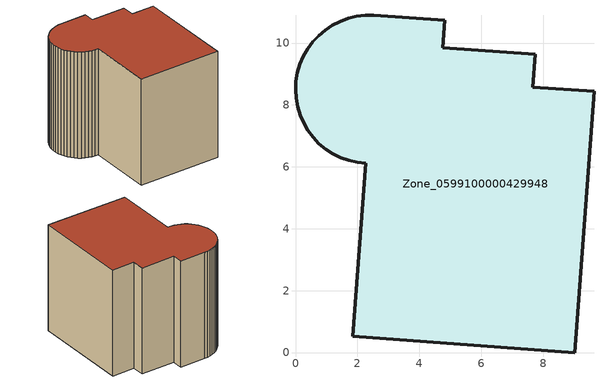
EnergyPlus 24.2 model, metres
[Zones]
Zone_0599100000429948
 floor ground (C_G): 9.02,0 1.84,0.53 2.27,6.11 1.99,6.14 1.72,6.21 1.46,6.3 1.21,6.42 0.97,6.58 0.76,6.75 0.57,6.96 0.4,7.18 0.26,7.42 0.15,7.67 0.07,7.94 0.02,8.22 0,8.49 0.01,8.77 0.06,9.05 0.14,9.31 0.25,9.57 0.39,9.81 0.55,10.04 0.74,10.24 0.96,10.42 1.19,10.57 1.44,10.7 1.7,10.79 1.97,10.86 2.25,10.89 2.52,10.89 4.82,10.74 4.75,9.84 7.74,9.63 7.66,8.57 9.64,8.44 z7.53
 wall outside (C_F): 7.66,8.57 7.74,9.63 4.75,9.84 4.82,10.74 2.52,10.89 2.25,10.89 1.97,10.86 1.7,10.79 1.44,10.7 1.19,10.57 0.96,10.42 0.74,10.24 0.55,10.04 0.39,9.81 0.25,9.57 0.14,9.31 0.06,9.05 0.01,8.77 0,8.49 0.02,8.22 0.07,7.94 0.15,7.67 0.26,7.42 0.4,7.18 0.57,6.96 0.76,6.75 0.97,6.58 1.21,6.42 1.46,6.3 1.72,6.21 1.99,6.14 2.27,6.11 1.84,0.53 9.02,0 9.64,8.44 7.66,8.57 z7.53:16.92
 roof outside (C_R): 9.02,0 9.64,8.44 7.66,8.57 7.74,9.63 4.75,9.84 4.82,10.74 2.52,10.89 2.25,10.89 1.97,10.86 1.7,10.79 1.44,10.7 1.19,10.57 0.96,10.42 0.74,10.24 0.55,10.04 0.39,9.81 0.25,9.57 0.14,9.31 0.06,9.05 0.01,8.77 0,8.49 0.02,8.22 0.07,7.94 0.15,7.67 0.26,7.42 0.4,7.18 0.57,6.96 0.76,6.75 0.97,6.58 1.21,6.42 1.46,6.3 1.72,6.21 1.99,6.14 2.27,6.11 1.84,0.53 z16.92
[BUILDING]
Pand.0599100000429948: North Axis=0; Terrain=City; Loads Convergence Tolerance Value=0.04; Temperature Convergence Tolerance Value=0.4; Solar Distribution=FullExterior; Maximum Number of Warmup Days=25; Minimum Number of Warmup Days=1
[Site:Location]
Rotterdam.The.Hague.AP_ZH_NLD Design_Conditions: Latitude=51.96; Longitude=4.45; Time Zone=1; Elevation=-4.5
[SITE:GROUNDTEMPERATURE:BUILDINGSURFACE]
18, 18, 18, 18, 18, 18, 18, 18, 18, 18, 18, 18
[MATERIAL] Thermal Absorptance=0.9; Solar Absorptance=0.7; Visible Absorptance=0.7
Name | Roughness | Thickness | Conductivity | Density | Specific Heat
G.TC.2006-2014 | MediumSmooth | 0.15 | 0.06 | 540 | 1210
F.TC.2006-2014 | Rough | 0.3 | 0.12 | 1920 | 840
R.TC.2006-2014 | MediumRough | 0.2 | 0.08 | 1500 | 1000
[CONSTRUCTION]
C_G: G.TC.2006-2014
C_F: F.TC.2006-2014
C_R: R.TC.2006-2014
[ZONE]
Zone_0599100000429948: Type=1; Multiplier=1; Ceiling Height=Autocalculate; Volume=Autocalculate; Floor Area=autocalculate; Part of Total Floor Area=Yes
[ZONEINFILTRATION:DESIGNFLOWRATE]
Infil_Zone_0599100000429948: Zone or ZoneList or Space or SpaceList=Zone_0599100000429948; Schedule=AlwaysOn; Design Flow Rate Calculation Method=Flow/Area; Flow Rate per Floor Area=0.0015; Constant Term Coefficient=1; Temperature Term Coefficient=0; Velocity Term Coefficient=0; Velocity Squared Term Coefficient=0
[HVACTEMPLATE:ZONE:IDEALLOADSAIRSYSTEM]
Zone_0599100000429948: Maximum Heating Supply Air Temperature=50; Minimum Cooling Supply Air Temperature=13; Maximum Heating Supply Air Humidity Ratio=0.0156; Minimum Cooling Supply Air Humidity Ratio=0.0077; Heating Limit=NoLimit; Cooling Limit=NoLimit; Dehumidification Control Type=ConstantSensibleHeatRatio; Cooling Sensible Heat Ratio=0.7; Dehumidification Setpoint=60; Humidification Control Type=None; Humidification Setpoint=30; Outdoor Air Method=None; Outdoor Air Flow Rate per Person=0.00944; Outdoor Air Flow Rate per Zone Floor Area=0; Outdoor Air Flow Rate per Zone=0; Demand Controlled Ventilation Type=None; Outdoor Air Economizer Type=NoEconomizer; Heat Recovery Type=None; Sensible Heat Recovery Effectiveness=0.7; Latent Heat Recovery Effectiveness=0.65
[ZONECONTROL:THERMOSTAT]
ThermostatControl_Zone_0599100000429948: Zone or ZoneList=Zone_0599100000429948; Control Type Schedule=DualSetpointControlType; Control 1=Thermostat_Zone_0599100000429948; Temperature Difference Between Cutout And Setpoint=0
[THERMOSTATSETPOINT:DUALSETPOINT]
Thermostat_Zone_0599100000429948: Heating Setpoint Temperature Schedule=HeatingSetpoint_Zone_0599100000429948; Cooling Setpoint Temperature Schedule=CoolingSetpoint_Zone_0599100000429948
[SCHEDULE:COMPACT]
HeatingSetpoint_Zone_0599100000429948: Through: 12/31, For: AllDays, Until: 24:00, 21
CoolingSetpoint_Zone_0599100000429948: Through: 12/31, For: AllDays, Until: 24:00, 24
DualSetpointControlType: Through: 12/31, For: AllDays, Until: 24:00, 4
AlwaysOn: Through: 12/31, For: AllDays, Until: 24:00, 1
